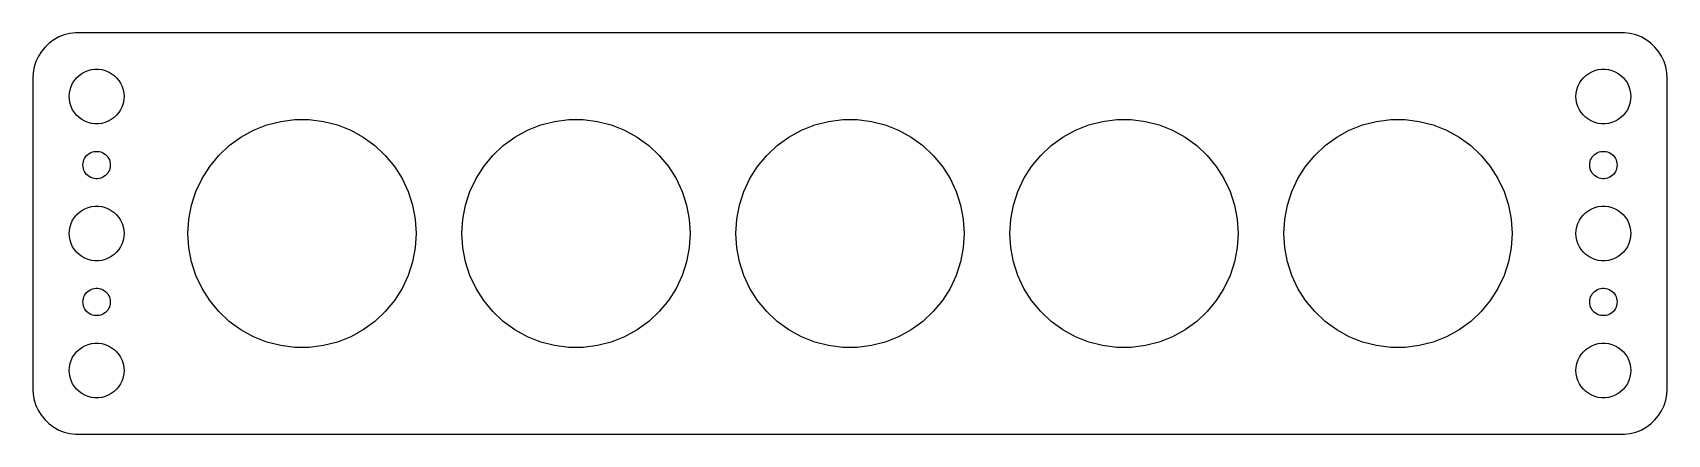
# Model space of a CAD drawing. Header units: metres. Extents: x -90 to 90, y -22 to 22.
import ezdxf

# ---------------------------------------------------------------- set-up
doc = ezdxf.new("R2010")
doc.units = ezdxf.units.M

msp = doc.modelspace()

# ---------------------------------------------------------------- linework, layer by layer
for p, q in [((-86.6289, 21.5241), (-87.1791, 21.2216)), ((-86.0451, 21.7553), (-86.6289, 21.5241)), ((-85.4369, 21.9114), (-86.0451, 21.7553)), ((-84.8139, 21.9901), (-85.4369, 21.9114)), ((84.8139, 21.9901), (-84.8139, 21.9901)), ((85.4369, 21.9114), (84.8139, 21.9901)), ((86.0451, 21.7553), (85.4369, 21.9114)), ((86.6289, 21.5241), (86.0451, 21.7553)), ((87.1791, 21.2216), (86.6289, 21.5241)), ((-88.5451, 19.9389), (-88.8815, 19.4088)), ((-88.1448, 20.4227), (-88.5451, 19.9389)), ((-87.6871, 20.8526), (-88.1448, 20.4227)), ((-87.1791, 21.2216), (-87.6871, 20.8526)), ((87.6871, 20.8526), (87.1791, 21.2216)), ((88.1448, 20.4227), (87.6871, 20.8526)), ((88.5451, 19.9389), (88.1448, 20.4227)), ((88.8815, 19.4088), (88.5451, 19.9389)), ((-89.3429, 18.2434), (-89.4606, 17.6267)), ((-89.1489, 18.8406), (-89.3429, 18.2434)), ((-88.8815, 19.4088), (-89.1489, 18.8406)), ((-83.427, 17.8532), (-83.0621, 17.9469)), ((-83.0621, 17.9469), (-82.6884, 17.9941)), ((-82.6884, 17.9941), (-82.3116, 17.9941)), ((-82.3116, 17.9941), (-81.9379, 17.9469)), ((-81.9379, 17.9469), (-81.573, 17.8532)), ((81.573, 17.8532), (81.9379, 17.9469)), ((81.9379, 17.9469), (82.3116, 17.9941)), ((82.3116, 17.9941), (82.6884, 17.9941)), ((82.6884, 17.9941), (83.0621, 17.9469)), ((83.0621, 17.9469), (83.427, 17.8532)), ((89.1489, 18.8406), (88.8815, 19.4088)), ((89.3429, 18.2434), (89.1489, 18.8406)), ((89.4606, 17.6267), (89.3429, 18.2434)), ((-89.4606, 17.6267), (-89.5, 17)), ((-89.5, 17), (-89.5, -17)), ((-85.2893, 16.1044), (-85.1289, 16.4453)), ((-85.1289, 16.4453), (-84.927, 16.7634)), ((-84.927, 16.7634), (-84.6869, 17.0536)), ((-84.6869, 17.0536), (-84.4123, 17.3115)), ((-84.4123, 17.3115), (-84.1075, 17.533)), ((-84.1075, 17.533), (-83.7773, 17.7145)), ((-83.7773, 17.7145), (-83.427, 17.8532)), ((-81.573, 17.8532), (-81.2227, 17.7145)), ((-81.2227, 17.7145), (-80.8925, 17.533)), ((-80.8925, 17.533), (-80.5877, 17.3115)), ((-80.5877, 17.3115), (-80.3131, 17.0536)), ((-80.3131, 17.0536), (-80.073, 16.7634)), ((-80.073, 16.7634), (-79.8711, 16.4453)), ((-79.8711, 16.4453), (-79.7107, 16.1044)), ((79.7107, 16.1044), (79.8711, 16.4453)), ((79.8711, 16.4453), (80.073, 16.7634)), ((80.073, 16.7634), (80.3131, 17.0536)), ((80.3131, 17.0536), (80.5877, 17.3115)), ((80.5877, 17.3115), (80.8925, 17.533)), ((80.8925, 17.533), (81.2227, 17.7145)), ((81.2227, 17.7145), (81.573, 17.8532)), ((83.427, 17.8532), (83.7773, 17.7145)), ((83.7773, 17.7145), (84.1075, 17.533)), ((84.1075, 17.533), (84.4123, 17.3115)), ((84.4123, 17.3115), (84.6869, 17.0536)), ((84.6869, 17.0536), (84.927, 16.7634)), ((84.927, 16.7634), (85.1289, 16.4453)), ((85.1289, 16.4453), (85.2893, 16.1044)), ((89.5, 17), (89.4606, 17.6267)), ((89.5, -17), (89.5, 17)), ((-85.5, 15), (-85.4763, 15.376)), ((-85.4763, 14.624), (-85.5, 15)), ((-85.4763, 15.376), (-85.4057, 15.7461)), ((-85.4057, 14.2539), (-85.4763, 14.624)), ((-85.4057, 15.7461), (-85.2893, 16.1044)), ((-79.7107, 16.1044), (-79.5943, 15.7461)), ((-79.5943, 15.7461), (-79.5237, 15.376)), ((-79.5237, 14.624), (-79.5943, 14.2539)), ((-79.5237, 15.376), (-79.5, 15)), ((-79.5, 15), (-79.5237, 14.624)), ((79.5, 15), (79.5237, 15.376)), ((79.5237, 14.624), (79.5, 15)), ((79.5237, 15.376), (79.5943, 15.7461)), ((79.5943, 14.2539), (79.5237, 14.624)), ((79.5943, 15.7461), (79.7107, 16.1044)), ((85.2893, 16.1044), (85.4057, 15.7461)), ((85.4057, 15.7461), (85.4763, 15.376)), ((85.4763, 14.624), (85.4057, 14.2539)), ((85.4763, 15.376), (85.5, 15)), ((85.5, 15), (85.4763, 14.624)), ((-85.2893, 13.8956), (-85.4057, 14.2539)), ((-85.1289, 13.5547), (-85.2893, 13.8956)), ((-84.927, 13.2366), (-85.1289, 13.5547)), ((-84.6869, 12.9464), (-84.927, 13.2366)), ((-84.4123, 12.6884), (-84.6869, 12.9464)), ((-84.1075, 12.467), (-84.4123, 12.6884)), ((-80.5877, 12.6884), (-80.8925, 12.467)), ((-80.3131, 12.9464), (-80.5877, 12.6884)), ((-80.073, 13.2366), (-80.3131, 12.9464)), ((-79.8711, 13.5547), (-80.073, 13.2366)), ((-79.7107, 13.8956), (-79.8711, 13.5547)), ((-79.5943, 14.2539), (-79.7107, 13.8956)), ((79.7107, 13.8956), (79.5943, 14.2539)), ((79.8711, 13.5547), (79.7107, 13.8956)), ((80.073, 13.2366), (79.8711, 13.5547)), ((80.3131, 12.9464), (80.073, 13.2366)), ((80.5877, 12.6884), (80.3131, 12.9464)), ((80.8925, 12.467), (80.5877, 12.6884)), ((84.4123, 12.6884), (84.1075, 12.467)), ((84.6869, 12.9464), (84.4123, 12.6884)), ((84.927, 13.2366), (84.6869, 12.9464)), ((85.1289, 13.5547), (84.927, 13.2366)), ((85.2893, 13.8956), (85.1289, 13.5547)), ((85.4057, 14.2539), (85.2893, 13.8956)), ((-83.7773, 12.2855), (-84.1075, 12.467)), ((-83.427, 12.1468), (-83.7773, 12.2855)), ((-83.0621, 12.0531), (-83.427, 12.1468)), ((-82.6884, 12.0059), (-83.0621, 12.0531)), ((-82.3116, 12.0059), (-82.6884, 12.0059)), ((-81.9379, 12.0531), (-82.3116, 12.0059)), ((-81.573, 12.1468), (-81.9379, 12.0531)), ((-81.2227, 12.2855), (-81.573, 12.1468)), ((-80.8925, 12.467), (-81.2227, 12.2855)), ((-66.6978, 10.5541), (-65.3222, 11.3103)), ((-65.3222, 11.3103), (-63.8627, 11.8882)), ((-63.8627, 11.8882), (-62.3423, 12.2786)), ((-62.3423, 12.2786), (-60.7849, 12.4753)), ((-60.7849, 12.4753), (-59.2151, 12.4753)), ((-59.2151, 12.4753), (-57.6577, 12.2786)), ((-57.6577, 12.2786), (-56.1373, 11.8882)), ((-56.1373, 11.8882), (-54.6777, 11.3103)), ((-54.6777, 11.3103), (-53.3022, 10.5541)), ((-36.6978, 10.5541), (-35.3222, 11.3103)), ((-35.3222, 11.3103), (-33.8627, 11.8882)), ((-33.8627, 11.8882), (-32.3423, 12.2786)), ((-32.3423, 12.2786), (-30.7849, 12.4753)), ((-30.7849, 12.4753), (-29.2151, 12.4753)), ((-29.2151, 12.4753), (-27.6577, 12.2786)), ((-27.6577, 12.2786), (-26.1373, 11.8882)), ((-26.1373, 11.8882), (-24.6777, 11.3103)), ((-24.6777, 11.3103), (-23.3022, 10.5541)), ((-6.69783, 10.5541), (-5.32224, 11.3103)), ((-5.32224, 11.3103), (-3.8627, 11.8882)), ((-3.8627, 11.8882), (-2.34225, 12.2786)), ((-2.34225, 12.2786), (-0.78487, 12.4753)), ((-0.78487, 12.4753), (0.78487, 12.4753)), ((0.78487, 12.4753), (2.34225, 12.2786)), ((2.34225, 12.2786), (3.8627, 11.8882)), ((3.8627, 11.8882), (5.32224, 11.3103)), ((5.32224, 11.3103), (6.69783, 10.5541)), ((23.3022, 10.5541), (24.6777, 11.3103)), ((24.6777, 11.3103), (26.1373, 11.8882)), ((26.1373, 11.8882), (27.6577, 12.2786)), ((27.6577, 12.2786), (29.2151, 12.4753)), ((29.2151, 12.4753), (30.7849, 12.4753)), ((30.7849, 12.4753), (32.3423, 12.2786)), ((32.3423, 12.2786), (33.8627, 11.8882)), ((33.8627, 11.8882), (35.3222, 11.3103)), ((35.3222, 11.3103), (36.6978, 10.5541)), ((53.3022, 10.5541), (54.6777, 11.3103)), ((54.6777, 11.3103), (56.1373, 11.8882)), ((56.1373, 11.8882), (57.6577, 12.2786)), ((57.6577, 12.2786), (59.2151, 12.4753)), ((59.2151, 12.4753), (60.7849, 12.4753)), ((60.7849, 12.4753), (62.3423, 12.2786)), ((62.3423, 12.2786), (63.8627, 11.8882)), ((63.8627, 11.8882), (65.3222, 11.3103)), ((65.3222, 11.3103), (66.6978, 10.5541)), ((81.2227, 12.2855), (80.8925, 12.467)), ((81.573, 12.1468), (81.2227, 12.2855)), ((81.9379, 12.0531), (81.573, 12.1468)), ((82.3116, 12.0059), (81.9379, 12.0531)), ((82.6884, 12.0059), (82.3116, 12.0059)), ((83.0621, 12.0531), (82.6884, 12.0059)), ((83.427, 12.1468), (83.0621, 12.0531)), ((83.7773, 12.2855), (83.427, 12.1468)), ((84.1075, 12.467), (83.7773, 12.2855)), ((-82.9635, 8.92657), (-82.7811, 8.97342)), ((-82.7811, 8.97342), (-82.5942, 8.99704)), ((-82.5942, 8.99704), (-82.4058, 8.99704)), ((-82.4058, 8.99704), (-82.2189, 8.97342)), ((-82.2189, 8.97342), (-82.0365, 8.92657)), ((-69.1121, 8.55682), (-67.9678, 9.63141)), ((-67.9678, 9.63141), (-66.6978, 10.5541)), ((-53.3022, 10.5541), (-52.0322, 9.63141)), ((-52.0322, 9.63141), (-50.8879, 8.55682)), ((-39.1121, 8.55682), (-37.9678, 9.63141)), ((-37.9678, 9.63141), (-36.6978, 10.5541)), ((-23.3022, 10.5541), (-22.0322, 9.63141)), ((-22.0322, 9.63141), (-20.8879, 8.55682)), ((-9.11211, 8.55682), (-7.96779, 9.63141)), ((-7.96779, 9.63141), (-6.69783, 10.5541)), ((6.69783, 10.5541), (7.96779, 9.63141)), ((7.96779, 9.63141), (9.11211, 8.55682)), ((20.8879, 8.55682), (22.0322, 9.63141)), ((22.0322, 9.63141), (23.3022, 10.5541)), ((36.6978, 10.5541), (37.9678, 9.63141)), ((37.9678, 9.63141), (39.1121, 8.55682)), ((50.8879, 8.55682), (52.0322, 9.63141)), ((52.0322, 9.63141), (53.3022, 10.5541)), ((66.6978, 10.5541), (67.9678, 9.63141)), ((67.9678, 9.63141), (69.1121, 8.55682)), ((82.0365, 8.92657), (82.2189, 8.97342)), ((82.2189, 8.97342), (82.4058, 8.99704)), ((82.4058, 8.99704), (82.5942, 8.99704)), ((82.5942, 8.99704), (82.7811, 8.97342)), ((82.7811, 8.97342), (82.9635, 8.92657)), ((-84, 7.5), (-83.9882, 7.68799)), ((-83.9882, 7.312), (-84, 7.5)), ((-83.9882, 7.68799), (-83.9529, 7.87303)), ((-83.9529, 7.12695), (-83.9882, 7.312)), ((-83.9529, 7.87303), (-83.8947, 8.05219)), ((-83.8947, 8.05219), (-83.8145, 8.22263)), ((-83.8145, 8.22263), (-83.7135, 8.38167)), ((-83.7135, 8.38167), (-83.5934, 8.52681)), ((-83.5934, 8.52681), (-83.4561, 8.65576)), ((-83.4561, 8.65576), (-83.3037, 8.76648)), ((-83.3037, 8.76648), (-83.1387, 8.85724)), ((-83.1387, 8.85724), (-82.9635, 8.92657)), ((-82.0365, 8.92657), (-81.8613, 8.85724)), ((-81.8613, 8.85724), (-81.6963, 8.76648)), ((-81.6963, 8.76648), (-81.5439, 8.65576)), ((-81.5439, 8.65576), (-81.4065, 8.52681)), ((-81.4065, 8.52681), (-81.2865, 8.38167)), ((-81.2865, 8.38167), (-81.1855, 8.22263)), ((-81.1855, 8.22263), (-81.1053, 8.05219)), ((-81.1053, 8.05219), (-81.0471, 7.87303)), ((-81.0471, 7.87303), (-81.0118, 7.68799)), ((-81.0118, 7.312), (-81.0471, 7.12695)), ((-81.0118, 7.68799), (-81, 7.5)), ((-81, 7.5), (-81.0118, 7.312)), ((-70.9538, 6.02191), (-70.1127, 7.34731)), ((-70.1127, 7.34731), (-69.1121, 8.55682)), ((-50.8879, 8.55682), (-49.8873, 7.34731)), ((-49.8873, 7.34731), (-49.0462, 6.02191)), ((-40.9538, 6.02191), (-40.1127, 7.34731)), ((-40.1127, 7.34731), (-39.1121, 8.55682)), ((-20.8879, 8.55682), (-19.8873, 7.34731)), ((-19.8873, 7.34731), (-19.0462, 6.02191)), ((-10.9538, 6.02191), (-10.1127, 7.34731)), ((-10.1127, 7.34731), (-9.11211, 8.55682)), ((9.11211, 8.55682), (10.1127, 7.34731)), ((10.1127, 7.34731), (10.9538, 6.02191)), ((19.0462, 6.02191), (19.8873, 7.34731)), ((19.8873, 7.34731), (20.8879, 8.55682)), ((39.1121, 8.55682), (40.1127, 7.34731)), ((40.1127, 7.34731), (40.9538, 6.02191)), ((49.0462, 6.02191), (49.8873, 7.34731)), ((49.8873, 7.34731), (50.8879, 8.55682)), ((69.1121, 8.55682), (70.1127, 7.34731)), ((70.1127, 7.34731), (70.9538, 6.02191)), ((81, 7.5), (81.0118, 7.68799)), ((81.0118, 7.312), (81, 7.5)), ((81.0118, 7.68799), (81.0471, 7.87303)), ((81.0471, 7.12695), (81.0118, 7.312)), ((81.0471, 7.87303), (81.1053, 8.05219)), ((81.1053, 8.05219), (81.1855, 8.22263)), ((81.1855, 8.22263), (81.2865, 8.38167)), ((81.2865, 8.38167), (81.4065, 8.52681)), ((81.4065, 8.52681), (81.5439, 8.65576)), ((81.5439, 8.65576), (81.6963, 8.76648)), ((81.6963, 8.76648), (81.8613, 8.85724)), ((81.8613, 8.85724), (82.0365, 8.92657)), ((82.9635, 8.92657), (83.1387, 8.85724)), ((83.1387, 8.85724), (83.3037, 8.76648)), ((83.3037, 8.76648), (83.4561, 8.65576)), ((83.4561, 8.65576), (83.5934, 8.52681)), ((83.5934, 8.52681), (83.7135, 8.38167)), ((83.7135, 8.38167), (83.8145, 8.22263)), ((83.8145, 8.22263), (83.8947, 8.05219)), ((83.8947, 8.05219), (83.9529, 7.87303)), ((83.9529, 7.87303), (83.9882, 7.68799)), ((83.9882, 7.312), (83.9529, 7.12695)), ((83.9882, 7.68799), (84, 7.5)), ((84, 7.5), (83.9882, 7.312)), ((-83.8947, 6.9478), (-83.9529, 7.12695)), ((-83.8145, 6.77736), (-83.8947, 6.9478)), ((-83.7135, 6.61832), (-83.8145, 6.77736)), ((-83.5934, 6.47318), (-83.7135, 6.61832)), ((-83.4561, 6.34422), (-83.5934, 6.47318)), ((-83.3037, 6.23351), (-83.4561, 6.34422)), ((-83.1387, 6.14275), (-83.3037, 6.23351)), ((-82.9635, 6.07341), (-83.1387, 6.14275)), ((-82.7811, 6.02657), (-82.9635, 6.07341)), ((-82.5942, 6.00294), (-82.7811, 6.02657)), ((-82.4058, 6.00294), (-82.5942, 6.00294)), ((-82.2189, 6.02657), (-82.4058, 6.00294)), ((-82.0365, 6.07341), (-82.2189, 6.02657)), ((-81.8613, 6.14275), (-82.0365, 6.07341)), ((-81.6963, 6.23351), (-81.8613, 6.14275)), ((-81.5439, 6.34422), (-81.6963, 6.23351)), ((-81.4065, 6.47318), (-81.5439, 6.34422)), ((-81.2865, 6.61832), (-81.4065, 6.47318)), ((-81.1855, 6.77736), (-81.2865, 6.61832)), ((-81.1053, 6.9478), (-81.1855, 6.77736)), ((-81.0471, 7.12695), (-81.1053, 6.9478)), ((-71.6222, 4.60155), (-70.9538, 6.02191)), ((-49.0462, 6.02191), (-48.3778, 4.60155)), ((-41.6222, 4.60155), (-40.9538, 6.02191)), ((-19.0462, 6.02191), (-18.3778, 4.60155)), ((-11.6222, 4.60155), (-10.9538, 6.02191)), ((10.9538, 6.02191), (11.6222, 4.60155)), ((18.3778, 4.60155), (19.0462, 6.02191)), ((40.9538, 6.02191), (41.6222, 4.60155)), ((48.3778, 4.60155), (49.0462, 6.02191)), ((70.9538, 6.02191), (71.6222, 4.60155)), ((81.1053, 6.9478), (81.0471, 7.12695)), ((81.1855, 6.77736), (81.1053, 6.9478)), ((81.2865, 6.61832), (81.1855, 6.77736)), ((81.4065, 6.47318), (81.2865, 6.61832)), ((81.5439, 6.34422), (81.4065, 6.47318)), ((81.6963, 6.23351), (81.5439, 6.34422)), ((81.8613, 6.14275), (81.6963, 6.23351)), ((82.0365, 6.07341), (81.8613, 6.14275)), ((82.2189, 6.02657), (82.0365, 6.07341)), ((82.4058, 6.00294), (82.2189, 6.02657)), ((82.5942, 6.00294), (82.4058, 6.00294)), ((82.7811, 6.02657), (82.5942, 6.00294)), ((82.9635, 6.07341), (82.7811, 6.02657)), ((83.1387, 6.14275), (82.9635, 6.07341)), ((83.3037, 6.23351), (83.1387, 6.14275)), ((83.4561, 6.34422), (83.3037, 6.23351)), ((83.5934, 6.47318), (83.4561, 6.34422)), ((83.7135, 6.61832), (83.5934, 6.47318)), ((83.8145, 6.77736), (83.7135, 6.61832)), ((83.8947, 6.9478), (83.8145, 6.77736)), ((83.9529, 7.12695), (83.8947, 6.9478)), ((-72.1073, 3.10861), (-71.6222, 4.60155)), ((-48.3778, 4.60155), (-47.8927, 3.10861)), ((-42.1073, 3.10861), (-41.6222, 4.60155)), ((-18.3778, 4.60155), (-17.8927, 3.10861)), ((-12.1073, 3.10861), (-11.6222, 4.60155)), ((11.6222, 4.60155), (12.1073, 3.10861)), ((17.8927, 3.10861), (18.3778, 4.60155)), ((41.6222, 4.60155), (42.1073, 3.10861)), ((47.8927, 3.10861), (48.3778, 4.60155)), ((71.6222, 4.60155), (72.1073, 3.10861)), ((-84.927, 1.76335), (-84.6869, 2.05363)), ((-84.6869, 2.05363), (-84.4123, 2.31154)), ((-84.4123, 2.31154), (-84.1075, 2.53297)), ((-84.1075, 2.53297), (-83.7773, 2.71448)), ((-83.7773, 2.71448), (-83.427, 2.85316)), ((-83.427, 2.85316), (-83.0621, 2.94685)), ((-83.0621, 2.94685), (-82.6884, 2.99408)), ((-82.6884, 2.99408), (-82.3116, 2.99408)), ((-82.3116, 2.99408), (-81.9379, 2.94685)), ((-81.9379, 2.94685), (-81.573, 2.85316)), ((-81.573, 2.85316), (-81.2227, 2.71448)), ((-81.2227, 2.71448), (-80.8925, 2.53297)), ((-80.8925, 2.53297), (-80.5877, 2.31154)), ((-80.5877, 2.31154), (-80.3131, 2.05363)), ((-80.3131, 2.05363), (-80.073, 1.76335)), ((-72.4014, 1.56665), (-72.1073, 3.10861)), ((-47.8927, 3.10861), (-47.5986, 1.56665)), ((-42.4014, 1.56665), (-42.1073, 3.10861)), ((-17.8927, 3.10861), (-17.5986, 1.56665)), ((-12.4014, 1.56665), (-12.1073, 3.10861)), ((12.1073, 3.10861), (12.4014, 1.56665)), ((17.5986, 1.56665), (17.8927, 3.10861)), ((42.1073, 3.10861), (42.4014, 1.56665)), ((47.5986, 1.56665), (47.8927, 3.10861)), ((72.1073, 3.10861), (72.4014, 1.56665)), ((80.073, 1.76335), (80.3131, 2.05363)), ((80.3131, 2.05363), (80.5877, 2.31154)), ((80.5877, 2.31154), (80.8925, 2.53297)), ((80.8925, 2.53297), (81.2227, 2.71448)), ((81.2227, 2.71448), (81.573, 2.85316)), ((81.573, 2.85316), (81.9379, 2.94685)), ((81.9379, 2.94685), (82.3116, 2.99408)), ((82.3116, 2.99408), (82.6884, 2.99408)), ((82.6884, 2.99408), (83.0621, 2.94685)), ((83.0621, 2.94685), (83.427, 2.85316)), ((83.427, 2.85316), (83.7773, 2.71448)), ((83.7773, 2.71448), (84.1075, 2.53297)), ((84.1075, 2.53297), (84.4123, 2.31154)), ((84.4123, 2.31154), (84.6869, 2.05363)), ((84.6869, 2.05363), (84.927, 1.76335)), ((-85.5, 0), (-85.4763, 0.37599)), ((-85.4763, -0.37599), (-85.5, 0)), ((-85.4763, 0.37599), (-85.4057, 0.74606)), ((-85.4057, 0.74606), (-85.2893, 1.10437)), ((-85.2893, 1.10437), (-85.1289, 1.44525)), ((-85.1289, 1.44525), (-84.927, 1.76335)), ((-80.073, 1.76335), (-79.8711, 1.44525)), ((-79.8711, 1.44525), (-79.7107, 1.10437)), ((-79.7107, 1.10437), (-79.5943, 0.74606)), ((-79.5943, 0.74606), (-79.5237, 0.37599)), ((-79.5237, 0.37599), (-79.5, 0)), ((-79.5, 0), (-79.5237, -0.37599)), ((-72.5, 0), (-72.4014, 1.56665)), ((-72.4014, -1.56665), (-72.5, 0)), ((-47.5986, 1.56665), (-47.5, 0)), ((-47.5, 0), (-47.5986, -1.56665)), ((-42.5, 0), (-42.4014, 1.56665)), ((-42.4014, -1.56665), (-42.5, 0)), ((-17.5986, 1.56665), (-17.5, 0)), ((-17.5, 0), (-17.5986, -1.56665)), ((-12.5, 0), (-12.4014, 1.56665)), ((-12.4014, -1.56665), (-12.5, 0)), ((12.4014, 1.56665), (12.5, 0)), ((12.5, 0), (12.4014, -1.56665)), ((17.5, 0), (17.5986, 1.56665)), ((17.5986, -1.56665), (17.5, 0)), ((42.4014, 1.56665), (42.5, 0)), ((42.5, 0), (42.4014, -1.56665)), ((47.5, 0), (47.5986, 1.56665)), ((47.5986, -1.56665), (47.5, 0)), ((72.4014, 1.56665), (72.5, 0)), ((72.5, 0), (72.4014, -1.56665)), ((79.5, 0), (79.5237, 0.37599)), ((79.5237, -0.37599), (79.5, 0)), ((79.5237, 0.37599), (79.5943, 0.74606)), ((79.5943, 0.74606), (79.7107, 1.10437)), ((79.7107, 1.10437), (79.8711, 1.44525)), ((79.8711, 1.44525), (80.073, 1.76335)), ((84.927, 1.76335), (85.1289, 1.44525)), ((85.1289, 1.44525), (85.2893, 1.10437)), ((85.2893, 1.10437), (85.4057, 0.74606)), ((85.4057, 0.74606), (85.4763, 0.37599)), ((85.4763, 0.37599), (85.5, 0)), ((85.5, 0), (85.4763, -0.37599)), ((-85.4057, -0.74606), (-85.4763, -0.37599)), ((-85.2893, -1.10437), (-85.4057, -0.74606)), ((-85.1289, -1.44525), (-85.2893, -1.10437)), ((-84.927, -1.76335), (-85.1289, -1.44525)), ((-84.6869, -2.05363), (-84.927, -1.76335)), ((-80.073, -1.76335), (-80.3131, -2.05363)), ((-79.8711, -1.44525), (-80.073, -1.76335)), ((-79.7107, -1.10437), (-79.8711, -1.44525)), ((-79.5943, -0.74606), (-79.7107, -1.10437)), ((-79.5237, -0.37599), (-79.5943, -0.74606)), ((-72.1073, -3.10861), (-72.4014, -1.56665)), ((-47.5986, -1.56665), (-47.8927, -3.10861)), ((-42.1073, -3.10861), (-42.4014, -1.56665)), ((-17.5986, -1.56665), (-17.8927, -3.10861)), ((-12.1073, -3.10861), (-12.4014, -1.56665)), ((12.4014, -1.56665), (12.1073, -3.10861)), ((17.8927, -3.10861), (17.5986, -1.56665)), ((42.4014, -1.56665), (42.1073, -3.10861)), ((47.8927, -3.10861), (47.5986, -1.56665)), ((72.4014, -1.56665), (72.1073, -3.10861)), ((79.5943, -0.74606), (79.5237, -0.37599)), ((79.7107, -1.10437), (79.5943, -0.74606)), ((79.8711, -1.44525), (79.7107, -1.10437)), ((80.073, -1.76335), (79.8711, -1.44525)), ((80.3131, -2.05363), (80.073, -1.76335)), ((84.927, -1.76335), (84.6869, -2.05363)), ((85.1289, -1.44525), (84.927, -1.76335)), ((85.2893, -1.10437), (85.1289, -1.44525)), ((85.4057, -0.74606), (85.2893, -1.10437)), ((85.4763, -0.37599), (85.4057, -0.74606)), ((-84.4123, -2.31154), (-84.6869, -2.05363)), ((-84.1075, -2.53297), (-84.4123, -2.31154)), ((-83.7773, -2.71448), (-84.1075, -2.53297)), ((-83.427, -2.85316), (-83.7773, -2.71448)), ((-83.0621, -2.94685), (-83.427, -2.85316)), ((-82.6884, -2.99408), (-83.0621, -2.94685)), ((-82.3116, -2.99408), (-82.6884, -2.99408)), ((-81.9379, -2.94685), (-82.3116, -2.99408)), ((-81.573, -2.85316), (-81.9379, -2.94685)), ((-81.2227, -2.71448), (-81.573, -2.85316)), ((-80.8925, -2.53297), (-81.2227, -2.71448)), ((-80.5877, -2.31154), (-80.8925, -2.53297)), ((-80.3131, -2.05363), (-80.5877, -2.31154)), ((-71.6222, -4.60155), (-72.1073, -3.10861)), ((-47.8927, -3.10861), (-48.3778, -4.60155)), ((-41.6222, -4.60155), (-42.1073, -3.10861)), ((-17.8927, -3.10861), (-18.3778, -4.60155)), ((-11.6222, -4.60155), (-12.1073, -3.10861)), ((12.1073, -3.10861), (11.6222, -4.60155)), ((18.3778, -4.60155), (17.8927, -3.10861)), ((42.1073, -3.10861), (41.6222, -4.60155)), ((48.3778, -4.60155), (47.8927, -3.10861)), ((72.1073, -3.10861), (71.6222, -4.60155)), ((80.5877, -2.31154), (80.3131, -2.05363)), ((80.8925, -2.53297), (80.5877, -2.31154)), ((81.2227, -2.71448), (80.8925, -2.53297)), ((81.573, -2.85316), (81.2227, -2.71448)), ((81.9379, -2.94685), (81.573, -2.85316)), ((82.3116, -2.99408), (81.9379, -2.94685)), ((82.6884, -2.99408), (82.3116, -2.99408)), ((83.0621, -2.94685), (82.6884, -2.99408)), ((83.427, -2.85316), (83.0621, -2.94685)), ((83.7773, -2.71448), (83.427, -2.85316)), ((84.1075, -2.53297), (83.7773, -2.71448)), ((84.4123, -2.31154), (84.1075, -2.53297)), ((84.6869, -2.05363), (84.4123, -2.31154)), ((-70.9538, -6.02191), (-71.6222, -4.60155)), ((-48.3778, -4.60155), (-49.0462, -6.02191)), ((-40.9538, -6.02191), (-41.6222, -4.60155)), ((-18.3778, -4.60155), (-19.0462, -6.02191)), ((-10.9538, -6.02191), (-11.6222, -4.60155)), ((11.6222, -4.60155), (10.9538, -6.02191)), ((19.0462, -6.02191), (18.3778, -4.60155)), ((41.6222, -4.60155), (40.9538, -6.02191)), ((49.0462, -6.02191), (48.3778, -4.60155)), ((71.6222, -4.60155), (70.9538, -6.02191)), ((-83.9882, -7.312), (-83.9529, -7.12695)), ((-83.9529, -7.12695), (-83.8947, -6.9478)), ((-83.8947, -6.9478), (-83.8145, -6.77736)), ((-83.8145, -6.77736), (-83.7135, -6.61832)), ((-83.7135, -6.61832), (-83.5934, -6.47318)), ((-83.5934, -6.47318), (-83.4561, -6.34422)), ((-83.4561, -6.34422), (-83.3037, -6.23351)), ((-83.3037, -6.23351), (-83.1387, -6.14275)), ((-83.1387, -6.14275), (-82.9635, -6.07341)), ((-82.9635, -6.07341), (-82.7811, -6.02657)), ((-82.7811, -6.02657), (-82.5942, -6.00294)), ((-82.5942, -6.00294), (-82.4058, -6.00294)), ((-82.4058, -6.00294), (-82.2189, -6.02657)), ((-82.2189, -6.02657), (-82.0365, -6.07341)), ((-82.0365, -6.07341), (-81.8613, -6.14275)), ((-81.8613, -6.14275), (-81.6963, -6.23351)), ((-81.6963, -6.23351), (-81.5439, -6.34422)), ((-81.5439, -6.34422), (-81.4065, -6.47318)), ((-81.4065, -6.47318), (-81.2865, -6.61832)), ((-81.2865, -6.61832), (-81.1855, -6.77736)), ((-81.1855, -6.77736), (-81.1053, -6.9478)), ((-81.1053, -6.9478), (-81.0471, -7.12695)), ((-81.0471, -7.12695), (-81.0118, -7.312)), ((-70.1127, -7.34731), (-70.9538, -6.02191)), ((-49.0462, -6.02191), (-49.8873, -7.34731)), ((-40.1127, -7.34731), (-40.9538, -6.02191)), ((-19.0462, -6.02191), (-19.8873, -7.34731)), ((-10.1127, -7.34731), (-10.9538, -6.02191)), ((10.9538, -6.02191), (10.1127, -7.34731)), ((19.8873, -7.34731), (19.0462, -6.02191)), ((40.9538, -6.02191), (40.1127, -7.34731)), ((49.8873, -7.34731), (49.0462, -6.02191)), ((70.9538, -6.02191), (70.1127, -7.34731)), ((81.0118, -7.312), (81.0471, -7.12695)), ((81.0471, -7.12695), (81.1053, -6.9478)), ((81.1053, -6.9478), (81.1855, -6.77736)), ((81.1855, -6.77736), (81.2865, -6.61832)), ((81.2865, -6.61832), (81.4065, -6.47318)), ((81.4065, -6.47318), (81.5439, -6.34422)), ((81.5439, -6.34422), (81.6963, -6.23351)), ((81.6963, -6.23351), (81.8613, -6.14275)), ((81.8613, -6.14275), (82.0365, -6.07341)), ((82.0365, -6.07341), (82.2189, -6.02657)), ((82.2189, -6.02657), (82.4058, -6.00294)), ((82.4058, -6.00294), (82.5942, -6.00294)), ((82.5942, -6.00294), (82.7811, -6.02657)), ((82.7811, -6.02657), (82.9635, -6.07341)), ((82.9635, -6.07341), (83.1387, -6.14275)), ((83.1387, -6.14275), (83.3037, -6.23351)), ((83.3037, -6.23351), (83.4561, -6.34422)), ((83.4561, -6.34422), (83.5934, -6.47318)), ((83.5934, -6.47318), (83.7135, -6.61832)), ((83.7135, -6.61832), (83.8145, -6.77736)), ((83.8145, -6.77736), (83.8947, -6.9478)), ((83.8947, -6.9478), (83.9529, -7.12695)), ((83.9529, -7.12695), (83.9882, -7.312)), ((-84, -7.5), (-83.9882, -7.312)), ((-83.9882, -7.68799), (-84, -7.5)), ((-83.9529, -7.87303), (-83.9882, -7.68799)), ((-83.8947, -8.05219), (-83.9529, -7.87303)), ((-83.8145, -8.22263), (-83.8947, -8.05219)), ((-83.7135, -8.38167), (-83.8145, -8.22263)), ((-83.5934, -8.52681), (-83.7135, -8.38167)), ((-83.4561, -8.65576), (-83.5934, -8.52681)), ((-83.3037, -8.76648), (-83.4561, -8.65576)), ((-83.1387, -8.85724), (-83.3037, -8.76648)), ((-82.9635, -8.92657), (-83.1387, -8.85724)), ((-82.7811, -8.97342), (-82.9635, -8.92657)), ((-82.0365, -8.92657), (-82.2189, -8.97342)), ((-81.8613, -8.85724), (-82.0365, -8.92657)), ((-81.6963, -8.76648), (-81.8613, -8.85724)), ((-81.5439, -8.65576), (-81.6963, -8.76648)), ((-81.4065, -8.52681), (-81.5439, -8.65576)), ((-81.2865, -8.38167), (-81.4065, -8.52681)), ((-81.1855, -8.22263), (-81.2865, -8.38167)), ((-81.1053, -8.05219), (-81.1855, -8.22263)), ((-81.0471, -7.87303), (-81.1053, -8.05219)), ((-81.0118, -7.68799), (-81.0471, -7.87303)), ((-81.0118, -7.312), (-81, -7.5)), ((-81, -7.5), (-81.0118, -7.68799)), ((-69.1121, -8.55682), (-70.1127, -7.34731)), ((-67.9678, -9.63141), (-69.1121, -8.55682)), ((-50.8879, -8.55682), (-52.0322, -9.63141)), ((-49.8873, -7.34731), (-50.8879, -8.55682)), ((-39.1121, -8.55682), (-40.1127, -7.34731)), ((-37.9678, -9.63141), (-39.1121, -8.55682)), ((-20.8879, -8.55682), (-22.0322, -9.63141)), ((-19.8873, -7.34731), (-20.8879, -8.55682)), ((-9.11211, -8.55682), (-10.1127, -7.34731)), ((-7.96779, -9.63141), (-9.11211, -8.55682)), ((9.11211, -8.55682), (7.96779, -9.63141)), ((10.1127, -7.34731), (9.11211, -8.55682)), ((20.8879, -8.55682), (19.8873, -7.34731)), ((22.0322, -9.63141), (20.8879, -8.55682)), ((39.1121, -8.55682), (37.9678, -9.63141)), ((40.1127, -7.34731), (39.1121, -8.55682)), ((50.8879, -8.55682), (49.8873, -7.34731)), ((52.0322, -9.63141), (50.8879, -8.55682)), ((69.1121, -8.55682), (67.9678, -9.63141)), ((70.1127, -7.34731), (69.1121, -8.55682)), ((81, -7.5), (81.0118, -7.312)), ((81.0118, -7.68799), (81, -7.5)), ((81.0471, -7.87303), (81.0118, -7.68799)), ((81.1053, -8.05219), (81.0471, -7.87303)), ((81.1855, -8.22263), (81.1053, -8.05219)), ((81.2865, -8.38167), (81.1855, -8.22263)), ((81.4065, -8.52681), (81.2865, -8.38167)), ((81.5439, -8.65576), (81.4065, -8.52681)), ((81.6963, -8.76648), (81.5439, -8.65576)), ((81.8613, -8.85724), (81.6963, -8.76648)), ((82.0365, -8.92657), (81.8613, -8.85724)), ((82.2189, -8.97342), (82.0365, -8.92657)), ((82.9635, -8.92657), (82.7811, -8.97342)), ((83.1387, -8.85724), (82.9635, -8.92657)), ((83.3037, -8.76648), (83.1387, -8.85724)), ((83.4561, -8.65576), (83.3037, -8.76648)), ((83.5934, -8.52681), (83.4561, -8.65576)), ((83.7135, -8.38167), (83.5934, -8.52681)), ((83.8145, -8.22263), (83.7135, -8.38167)), ((83.8947, -8.05219), (83.8145, -8.22263)), ((83.9529, -7.87303), (83.8947, -8.05219)), ((83.9882, -7.68799), (83.9529, -7.87303)), ((83.9882, -7.312), (84, -7.5)), ((84, -7.5), (83.9882, -7.68799)), ((-82.5942, -8.99704), (-82.7811, -8.97342)), ((-82.4058, -8.99704), (-82.5942, -8.99704)), ((-82.2189, -8.97342), (-82.4058, -8.99704)), ((-66.6978, -10.5541), (-67.9678, -9.63141)), ((-65.3222, -11.3103), (-66.6978, -10.5541)), ((-53.3022, -10.5541), (-54.6777, -11.3103)), ((-52.0322, -9.63141), (-53.3022, -10.5541)), ((-36.6978, -10.5541), (-37.9678, -9.63141)), ((-35.3222, -11.3103), (-36.6978, -10.5541)), ((-23.3022, -10.5541), (-24.6777, -11.3103)), ((-22.0322, -9.63141), (-23.3022, -10.5541)), ((-6.69783, -10.5541), (-7.96779, -9.63141)), ((-5.32224, -11.3103), (-6.69783, -10.5541)), ((6.69783, -10.5541), (5.32224, -11.3103)), ((7.96779, -9.63141), (6.69783, -10.5541)), ((23.3022, -10.5541), (22.0322, -9.63141)), ((24.6777, -11.3103), (23.3022, -10.5541)), ((36.6978, -10.5541), (35.3222, -11.3103)), ((37.9678, -9.63141), (36.6978, -10.5541)), ((53.3022, -10.5541), (52.0322, -9.63141)), ((54.6777, -11.3103), (53.3022, -10.5541)), ((66.6978, -10.5541), (65.3222, -11.3103)), ((67.9678, -9.63141), (66.6978, -10.5541)), ((82.4058, -8.99704), (82.2189, -8.97342)), ((82.5942, -8.99704), (82.4058, -8.99704)), ((82.7811, -8.97342), (82.5942, -8.99704)), ((-84.4123, -12.6884), (-84.1075, -12.467)), ((-84.1075, -12.467), (-83.7773, -12.2855)), ((-83.7773, -12.2855), (-83.427, -12.1468)), ((-83.427, -12.1468), (-83.0621, -12.0531)), ((-83.0621, -12.0531), (-82.6884, -12.0059)), ((-82.6884, -12.0059), (-82.3116, -12.0059)), ((-82.3116, -12.0059), (-81.9379, -12.0531)), ((-81.9379, -12.0531), (-81.573, -12.1468)), ((-81.573, -12.1468), (-81.2227, -12.2855)), ((-81.2227, -12.2855), (-80.8925, -12.467)), ((-80.8925, -12.467), (-80.5877, -12.6884)), ((-63.8627, -11.8882), (-65.3222, -11.3103)), ((-62.3423, -12.2786), (-63.8627, -11.8882)), ((-60.7849, -12.4753), (-62.3423, -12.2786)), ((-59.2151, -12.4753), (-60.7849, -12.4753)), ((-57.6577, -12.2786), (-59.2151, -12.4753)), ((-56.1373, -11.8882), (-57.6577, -12.2786)), ((-54.6777, -11.3103), (-56.1373, -11.8882)), ((-33.8627, -11.8882), (-35.3222, -11.3103)), ((-32.3423, -12.2786), (-33.8627, -11.8882)), ((-30.7849, -12.4753), (-32.3423, -12.2786)), ((-29.2151, -12.4753), (-30.7849, -12.4753)), ((-27.6577, -12.2786), (-29.2151, -12.4753)), ((-26.1373, -11.8882), (-27.6577, -12.2786)), ((-24.6777, -11.3103), (-26.1373, -11.8882)), ((-3.8627, -11.8882), (-5.32224, -11.3103)), ((-2.34225, -12.2786), (-3.8627, -11.8882)), ((-0.78487, -12.4753), (-2.34225, -12.2786)), ((0.78487, -12.4753), (-0.78487, -12.4753)), ((2.34225, -12.2786), (0.78487, -12.4753)), ((3.8627, -11.8882), (2.34225, -12.2786)), ((5.32224, -11.3103), (3.8627, -11.8882)), ((26.1373, -11.8882), (24.6777, -11.3103)), ((27.6577, -12.2786), (26.1373, -11.8882)), ((29.2151, -12.4753), (27.6577, -12.2786)), ((30.7849, -12.4753), (29.2151, -12.4753)), ((32.3423, -12.2786), (30.7849, -12.4753)), ((33.8627, -11.8882), (32.3423, -12.2786)), ((35.3222, -11.3103), (33.8627, -11.8882)), ((56.1373, -11.8882), (54.6777, -11.3103)), ((57.6577, -12.2786), (56.1373, -11.8882)), ((59.2151, -12.4753), (57.6577, -12.2786)), ((60.7849, -12.4753), (59.2151, -12.4753)), ((62.3423, -12.2786), (60.7849, -12.4753)), ((63.8627, -11.8882), (62.3423, -12.2786)), ((65.3222, -11.3103), (63.8627, -11.8882)), ((80.5877, -12.6884), (80.8925, -12.467)), ((80.8925, -12.467), (81.2227, -12.2855)), ((81.2227, -12.2855), (81.573, -12.1468)), ((81.573, -12.1468), (81.9379, -12.0531)), ((81.9379, -12.0531), (82.3116, -12.0059)), ((82.3116, -12.0059), (82.6884, -12.0059)), ((82.6884, -12.0059), (83.0621, -12.0531)), ((83.0621, -12.0531), (83.427, -12.1468)), ((83.427, -12.1468), (83.7773, -12.2855)), ((83.7773, -12.2855), (84.1075, -12.467)), ((84.1075, -12.467), (84.4123, -12.6884)), ((-85.4763, -14.624), (-85.4057, -14.2539)), ((-85.4057, -14.2539), (-85.2893, -13.8956)), ((-85.2893, -13.8956), (-85.1289, -13.5547)), ((-85.1289, -13.5547), (-84.927, -13.2366)), ((-84.927, -13.2366), (-84.6869, -12.9464)), ((-84.6869, -12.9464), (-84.4123, -12.6884)), ((-80.5877, -12.6884), (-80.3131, -12.9464)), ((-80.3131, -12.9464), (-80.073, -13.2366)), ((-80.073, -13.2366), (-79.8711, -13.5547)), ((-79.8711, -13.5547), (-79.7107, -13.8956)), ((-79.7107, -13.8956), (-79.5943, -14.2539)), ((-79.5943, -14.2539), (-79.5237, -14.624)), ((79.5237, -14.624), (79.5943, -14.2539)), ((79.5943, -14.2539), (79.7107, -13.8956)), ((79.7107, -13.8956), (79.8711, -13.5547)), ((79.8711, -13.5547), (80.073, -13.2366)), ((80.073, -13.2366), (80.3131, -12.9464)), ((80.3131, -12.9464), (80.5877, -12.6884)), ((84.4123, -12.6884), (84.6869, -12.9464)), ((84.6869, -12.9464), (84.927, -13.2366)), ((84.927, -13.2366), (85.1289, -13.5547)), ((85.1289, -13.5547), (85.2893, -13.8956)), ((85.2893, -13.8956), (85.4057, -14.2539)), ((85.4057, -14.2539), (85.4763, -14.624)), ((-85.5, -15), (-85.4763, -14.624)), ((-85.4763, -15.376), (-85.5, -15)), ((-85.4057, -15.7461), (-85.4763, -15.376)), ((-85.2893, -16.1044), (-85.4057, -15.7461)), ((-85.1289, -16.4453), (-85.2893, -16.1044)), ((-79.7107, -16.1044), (-79.8711, -16.4453)), ((-79.5943, -15.7461), (-79.7107, -16.1044)), ((-79.5237, -15.376), (-79.5943, -15.7461)), ((-79.5237, -14.624), (-79.5, -15)), ((-79.5, -15), (-79.5237, -15.376)), ((79.5, -15), (79.5237, -14.624)), ((79.5237, -15.376), (79.5, -15)), ((79.5943, -15.7461), (79.5237, -15.376)), ((79.7107, -16.1044), (79.5943, -15.7461)), ((79.8711, -16.4453), (79.7107, -16.1044)), ((85.2893, -16.1044), (85.1289, -16.4453)), ((85.4057, -15.7461), (85.2893, -16.1044)), ((85.4763, -15.376), (85.4057, -15.7461)), ((85.4763, -14.624), (85.5, -15)), ((85.5, -15), (85.4763, -15.376)), ((-89.5, -17), (-89.4606, -17.6267)), ((-89.4606, -17.6267), (-89.3429, -18.2434)), ((-84.927, -16.7634), (-85.1289, -16.4453)), ((-84.6869, -17.0536), (-84.927, -16.7634)), ((-84.4123, -17.3115), (-84.6869, -17.0536)), ((-84.1075, -17.533), (-84.4123, -17.3115)), ((-83.7773, -17.7145), (-84.1075, -17.533)), ((-83.427, -17.8532), (-83.7773, -17.7145)), ((-83.0621, -17.9469), (-83.427, -17.8532)), ((-81.573, -17.8532), (-81.9379, -17.9469)), ((-81.2227, -17.7145), (-81.573, -17.8532)), ((-80.8925, -17.533), (-81.2227, -17.7145)), ((-80.5877, -17.3115), (-80.8925, -17.533)), ((-80.3131, -17.0536), (-80.5877, -17.3115)), ((-80.073, -16.7634), (-80.3131, -17.0536)), ((-79.8711, -16.4453), (-80.073, -16.7634)), ((80.073, -16.7634), (79.8711, -16.4453)), ((80.3131, -17.0536), (80.073, -16.7634)), ((80.5877, -17.3115), (80.3131, -17.0536)), ((80.8925, -17.533), (80.5877, -17.3115)), ((81.2227, -17.7145), (80.8925, -17.533)), ((81.573, -17.8532), (81.2227, -17.7145)), ((81.9379, -17.9469), (81.573, -17.8532)), ((83.427, -17.8532), (83.0621, -17.9469)), ((83.7773, -17.7145), (83.427, -17.8532)), ((84.1075, -17.533), (83.7773, -17.7145)), ((84.4123, -17.3115), (84.1075, -17.533)), ((84.6869, -17.0536), (84.4123, -17.3115)), ((84.927, -16.7634), (84.6869, -17.0536)), ((85.1289, -16.4453), (84.927, -16.7634)), ((89.3429, -18.2434), (89.4606, -17.6267)), ((89.4606, -17.6267), (89.5, -17)), ((-89.3429, -18.2434), (-89.1489, -18.8406)), ((-89.1489, -18.8406), (-88.8815, -19.4088)), ((-88.8815, -19.4088), (-88.5451, -19.9389)), ((-82.6884, -17.9941), (-83.0621, -17.9469)), ((-82.3116, -17.9941), (-82.6884, -17.9941)), ((-81.9379, -17.9469), (-82.3116, -17.9941)), ((82.3116, -17.9941), (81.9379, -17.9469)), ((82.6884, -17.9941), (82.3116, -17.9941)), ((83.0621, -17.9469), (82.6884, -17.9941)), ((88.5451, -19.9389), (88.8815, -19.4088)), ((88.8815, -19.4088), (89.1489, -18.8406)), ((89.1489, -18.8406), (89.3429, -18.2434)), ((-88.5451, -19.9389), (-88.1448, -20.4227)), ((-88.1448, -20.4227), (-87.6871, -20.8526)), ((-87.6871, -20.8526), (-87.1791, -21.2216)), ((-87.1791, -21.2216), (-86.6289, -21.5241)), ((86.6289, -21.5241), (87.1791, -21.2216)), ((87.1791, -21.2216), (87.6871, -20.8526)), ((87.6871, -20.8526), (88.1448, -20.4227)), ((88.1448, -20.4227), (88.5451, -19.9389)), ((-86.6289, -21.5241), (-86.0451, -21.7553)), ((-86.0451, -21.7553), (-85.4369, -21.9114)), ((-85.4369, -21.9114), (-84.8139, -21.9901)), ((-84.8139, -21.9901), (84.8139, -21.9901)), ((84.8139, -21.9901), (85.4369, -21.9114)), ((85.4369, -21.9114), (86.0451, -21.7553)), ((86.0451, -21.7553), (86.6289, -21.5241))]:
    msp.add_line(p, q)

doc.saveas('drawing.dxf')
